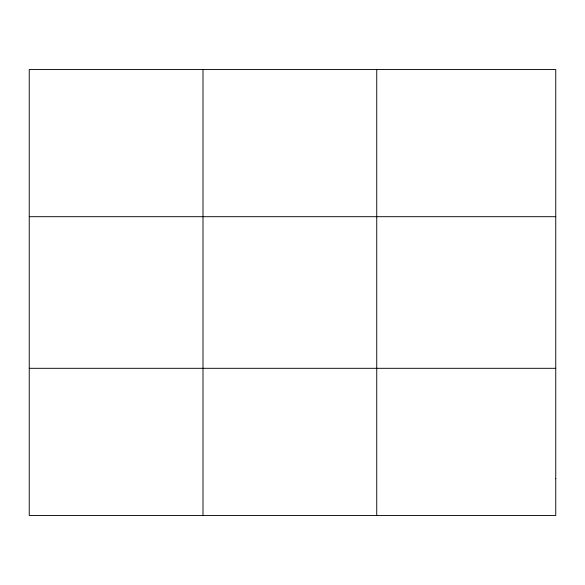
<?xml version="1.0" encoding="UTF-8"?>
<svg xmlns="http://www.w3.org/2000/svg" width="585" height="585" viewBox="0 0 585 585"><rect width="100%" height="100%" fill="white"/><g stroke="black" fill="none" stroke-linecap="round" stroke-linejoin="round"><path stroke-width="0.88" d="M202.995 515.465L202.995 69.535M376.74 515.465L376.74 69.535M29.25 216.691L555.75 216.691M29.25 368.309L555.75 368.309M555.75 478.676L555.75 515.465L29.25 515.465L29.25 69.535L555.75 69.535L555.75 478.676"/></g></svg>
